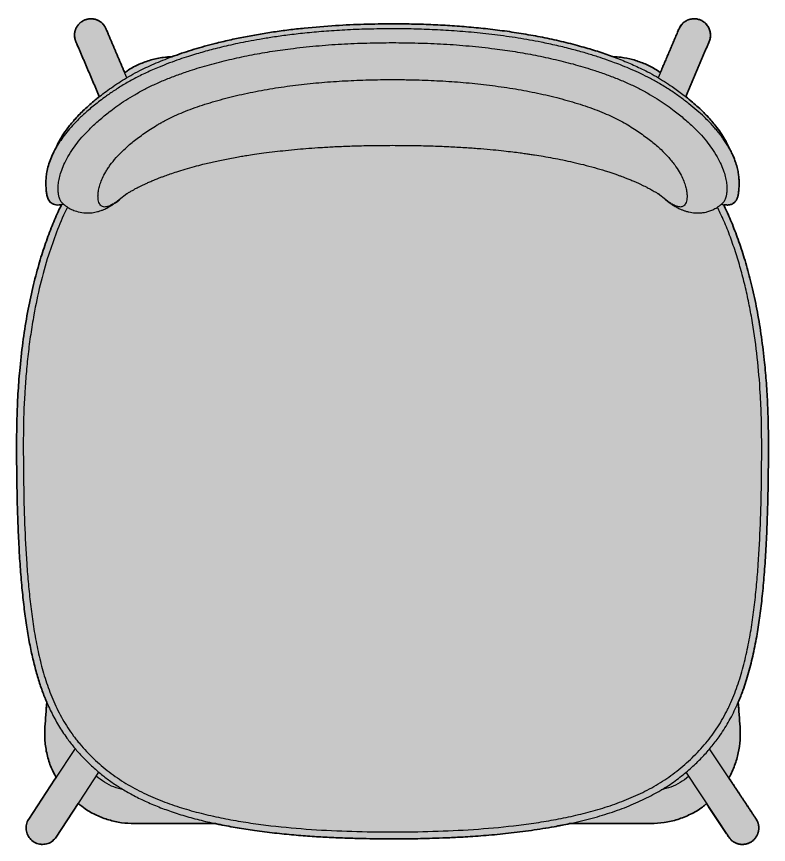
# Model space of a CAD drawing. Header units: millimetres. Extents: x 0 to 1859, y -924 to 979.
# Drawn here: x 178 to 636, y -924 to -419 of the extents above; entities that cross this region are included whole.
import ezdxf

# ---------------------------------------------------------------- set-up
doc = ezdxf.new("R2010")
doc.units = ezdxf.units.MM
doc.layers.add('Blocks', color=7, linetype='Continuous')
doc.layers.add('Blocks$Fill', color=7, linetype='Continuous', true_color=0xffffff)
doc.layers.add('Blocks$Inner', color=7, linetype='Continuous', lineweight=25, true_color=0x007f00)
doc.layers.add('Blocks$Outline', color=7, linetype='Continuous', lineweight=35, true_color=0xff3f3f)

# ---------------------------------------------------------------- blocks, each defined once
blk = doc.blocks.new('Ace Barstool Top')
at = {"layer": 'Blocks$Fill'}
blk.add_hatch(color=256, dxfattribs=at).paths.add_polyline_path([(577.72, 201.23), (592.06, 234.82), (592.14, 235.02), (592.22, 235.23), (592.3, 235.45), (592.37, 235.66), (592.43, 235.88), (592.5, 236.1), (592.55, 236.33), (592.61, 236.56), (592.65, 236.79), (592.7, 237.02), (592.73, 237.26), (592.76, 237.5), (592.79, 237.74), (592.81, 237.98), (592.82, 238.22), (592.83, 238.47), (592.83, 238.72), (592.83, 238.97), (592.82, 239.22), (592.8, 239.47), (592.78, 239.72), (592.75, 239.97), (592.71, 240.22), (592.67, 240.47), (592.62, 240.72), (592.57, 240.97), (592.5, 241.22), (592.44, 241.47), (592.36, 241.71), (592.28, 241.96), (592.19, 242.2), (592.1, 242.44), (592, 242.68), (591.89, 242.91), (591.78, 243.14), (591.66, 243.37), (591.54, 243.59), (591.41, 243.82), (591.28, 244.03), (591.14, 244.25), (590.99, 244.46), (590.84, 244.66), (590.69, 244.86), (590.53, 245.06), (590.37, 245.25), (590.2, 245.44), (590.03, 245.62), (589.86, 245.79), (589.68, 245.96), (589.5, 246.13), (589.32, 246.29), (589.13, 246.44), (588.94, 246.59), (588.75, 246.74), (588.56, 246.88), (588.36, 247.01), (588.17, 247.14), (587.97, 247.26), (587.77, 247.37), (587.57, 247.48), (587.37, 247.59), (587.16, 247.69), (586.96, 247.78), (586.76, 247.87), (586.56, 247.96), (586.35, 248.04), (586.14, 248.11), (585.92, 248.19), (585.7, 248.26), (585.48, 248.32), (585.26, 248.38), (585.03, 248.43), (584.8, 248.48), (584.56, 248.53), (584.33, 248.56), (584.09, 248.6), (583.85, 248.62), (583.61, 248.65), (583.36, 248.66), (583.12, 248.67), (582.87, 248.68), (582.62, 248.67), (582.37, 248.67), (582.12, 248.65), (581.87, 248.63), (581.62, 248.6), (581.37, 248.57), (581.11, 248.53), (580.86, 248.48), (580.61, 248.43), (580.36, 248.37), (580.12, 248.3), (579.87, 248.23), (579.63, 248.15), (579.38, 248.06), (579.14, 247.97), (578.9, 247.87), (578.67, 247.77), (578.44, 247.66), (578.21, 247.54), (577.98, 247.42), (577.76, 247.29), (577.54, 247.16), (577.33, 247.02), (577.11, 246.88), (576.91, 246.73), (576.71, 246.58), (576.51, 246.42), (576.32, 246.26), (576.13, 246.1), (575.95, 245.93), (575.77, 245.75), (575.6, 245.58), (575.43, 245.4), (575.27, 245.22), (575.11, 245.03), (574.96, 244.84), (574.82, 244.65), (574.68, 244.46), (574.54, 244.27), (574.41, 244.07), (574.29, 243.88), (574.17, 243.68), (574.06, 243.48), (573.95, 243.28), (573.85, 243.08), (573.76, 242.87), (573.67, 242.67), (562.21, 215.83), (560.42, 217.07), (559.52, 217.68), (558.61, 218.26), (557.83, 218.72), (557.05, 219.16), (556.25, 219.58), (555.44, 219.99), (554.63, 220.38), (553.81, 220.76), (552.15, 221.46), (550.47, 222.12), (548.77, 222.73), (547.06, 223.29), (545.33, 223.8), (543.58, 224.25), (542.7, 224.46), (541.82, 224.64), (540.93, 224.81), (540.04, 224.97), (539.15, 225.1), (538.26, 225.21), (537.07, 225.32), (535.88, 225.41), (533.49, 225.52), (528.42, 227.32), (523.84, 228.84), (519.16, 230.29), (514.41, 231.66), (508.86, 233.16), (503.24, 234.57), (491.86, 237.08), (480.3, 239.24), (468.75, 241.03), (457.11, 242.5), (445.53, 243.65), (433.91, 244.52), (422.27, 245.13), (410.6, 245.48), (398.93, 245.6), (381.54, 245.34), (372.88, 245.02), (364.24, 244.54), (354.66, 243.85), (345.13, 242.97), (335.69, 241.9), (326.32, 240.63), (317.21, 239.18), (308.2, 237.52), (299.39, 235.67), (290.72, 233.6), (284.28, 231.9), (277.96, 230.06), (271.83, 228.12), (264.34, 225.51), (261.75, 225.38), (260.46, 225.28), (259.17, 225.15), (258.22, 225.03), (257.28, 224.88), (256.34, 224.71), (255.4, 224.52), (254.47, 224.3), (253.54, 224.07), (251.7, 223.56), (249.88, 222.99), (248.07, 222.37), (246.29, 221.69), (244.52, 220.95), (242.78, 220.17), (241.92, 219.75), (241.06, 219.32), (240.22, 218.87), (239.39, 218.39), (238.58, 217.89), (237.78, 217.37), (237.24, 217), (235.65, 215.83), (224.19, 242.67), (224.05, 242.99), (223.97, 243.14), (223.9, 243.3), (223.81, 243.45), (223.73, 243.61), (223.64, 243.76), (223.55, 243.91), (223.46, 244.07), (223.36, 244.22), (223.26, 244.37), (223.16, 244.51), (223.05, 244.66), (222.94, 244.8), (222.83, 244.95), (222.71, 245.09), (222.59, 245.23), (222.47, 245.37), (222.35, 245.5), (222.22, 245.64), (222.09, 245.77), (221.96, 245.9), (221.82, 246.03), (221.69, 246.15), (221.55, 246.27), (221.4, 246.39), (221.26, 246.51), (221.11, 246.63), (220.96, 246.74), (220.81, 246.85), (220.66, 246.95), (220.5, 247.06), (220.34, 247.16), (220.18, 247.26), (220.02, 247.35), (219.86, 247.44), (219.69, 247.53), (219.53, 247.62), (219.36, 247.7), (219.19, 247.78), (219.02, 247.85), (218.85, 247.92), (218.68, 247.99), (218.5, 248.06), (218.33, 248.12), (218.16, 248.18), (217.98, 248.23), (217.8, 248.28), (217.63, 248.33), (217.45, 248.38), (217.27, 248.42), (217.1, 248.46), (216.92, 248.49), (216.74, 248.52), (216.57, 248.55), (216.39, 248.58), (216.21, 248.6), (216.04, 248.62), (215.86, 248.63), (215.69, 248.64), (215.51, 248.65), (215.34, 248.66), (215, 248.66), (214.7, 248.66), (214.4, 248.64), (214.1, 248.62), (213.8, 248.59), (213.5, 248.55), (213.2, 248.5), (212.9, 248.44), (212.6, 248.37), (212.3, 248.29), (212.01, 248.2), (211.71, 248.1), (211.42, 248), (211.13, 247.88), (210.84, 247.75), (210.56, 247.62), (210.28, 247.48), (210.01, 247.32), (209.74, 247.16), (209.48, 246.99), (209.22, 246.82), (208.97, 246.63), (208.72, 246.44), (208.49, 246.24), (208.26, 246.04), (208.03, 245.82), (207.82, 245.61), (207.61, 245.38), (207.41, 245.16), (207.22, 244.92), (207.03, 244.69), (206.86, 244.45), (206.69, 244.2), (206.53, 243.96), (206.38, 243.7), (206.23, 243.44), (206.09, 243.17), (205.96, 242.9), (205.83, 242.62), (205.72, 242.34), (205.61, 242.05), (205.51, 241.76), (205.42, 241.46), (205.33, 241.16), (205.26, 240.86), (205.2, 240.55), (205.14, 240.24), (205.1, 239.93), (205.07, 239.62), (205.04, 239.31), (205.03, 239), (205.02, 238.69), (205.03, 238.37), (205.04, 238.06), (205.06, 237.75), (205.1, 237.44), (205.14, 237.14), (205.19, 236.84), (205.25, 236.54), (205.32, 236.24), (205.4, 235.95), (205.49, 235.66), (205.59, 235.37), (205.69, 235.09), (205.8, 234.82), (220.14, 201.23), (217.69, 199.26), (214.27, 196.34), (212.66, 194.89), (211.12, 193.46), (209.62, 192), (208.18, 190.55), (206.82, 189.12), (205.52, 187.71), (204.3, 186.32), (203.15, 184.95), (202.06, 183.6), (201.04, 182.27), (200.09, 180.99), (199.2, 179.72), (198.36, 178.48), (197.57, 177.26), (196.84, 176.06), (196.15, 174.89), (195.52, 173.75), (194.94, 172.65), (194.29, 171.26), (193.68, 169.9), (193.02, 168.71), (192.45, 167.61), (191.91, 166.53), (191.41, 165.47), (190.93, 164.38), (190.49, 163.31), (190.08, 162.26), (189.72, 161.23), (189.37, 160.18), (189.07, 159.15), (188.8, 158.15), (188.56, 157.17), (188.36, 156.21), (188.18, 155.28), (188.03, 154.37), (187.9, 153.49), (187.8, 152.64), (187.73, 151.82), (187.67, 151.03), (187.62, 150.27), (187.58, 148.85), (187.59, 147.54), (187.65, 145.8), (187.75, 144.26), (187.82, 143.57), (187.89, 142.91), (187.97, 142.28), (188.07, 141.67), (188.13, 141.38), (188.19, 141.09), (188.25, 140.79), (188.33, 140.49), (188.4, 140.2), (188.49, 139.91), (188.59, 139.61), (188.65, 139.46), (188.7, 139.31), (188.76, 139.16), (188.83, 139.01), (188.9, 138.85), (188.97, 138.7), (189.05, 138.55), (189.12, 138.4), (189.21, 138.25), (189.29, 138.11), (189.39, 137.95), (189.49, 137.8), (189.59, 137.65), (189.7, 137.51), (189.81, 137.37), (189.93, 137.23), (190.05, 137.1), (190.18, 136.96), (190.31, 136.83), (190.46, 136.7), (190.6, 136.57), (190.76, 136.45), (190.91, 136.33), (191.08, 136.22), (191.25, 136.11), (191.42, 136), (191.59, 135.91), (191.77, 135.82), (191.95, 135.73), (192.13, 135.65), (192.32, 135.58), (192.52, 135.51), (192.72, 135.45), (192.93, 135.39), (193.12, 135.34), (193.33, 135.3), (193.54, 135.26), (193.75, 135.23), (193.96, 135.2), (194.18, 135.18), (194.41, 135.17), (194.63, 135.16), (194.87, 135.16), (195.11, 135.17), (195.36, 135.19), (195.6, 135.21), (195.85, 135.23), (196.1, 135.26), (196.61, 135.33), (196.87, 135.38), (197.13, 135.43), (195.03, 131.08), (193.92, 128.65), (192.86, 126.2), (190.86, 121.24), (188.83, 115.9), (186.91, 110.51), (185.02, 104.73), (183.27, 98.9), (181.34, 91.9), (179.59, 84.85), (177.91, 77.3), (176.42, 69.71), (175.01, 61.61), (173.79, 53.47), (172.69, 44.83), (171.78, 36.17), (170.66, 21.83), (169.96, 6.87), (169.7, -8.77), (170, -41.27), (171.08, -71.67), (171.92, -85.35), (172.97, -98.09), (174.24, -109.92), (175.73, -120.89), (176.54, -125.97), (177.45, -131.04), (178.38, -135.75), (179.4, -140.44), (180.45, -144.81), (181.6, -149.15), (182.77, -153.2), (184.05, -157.22), (185.35, -160.97), (186.76, -164.69), (188.07, -167.87), (186.97, -183.01), (186.87, -187.22), (186.88, -189.32), (186.92, -190.37), (186.98, -191.42), (187.06, -192.46), (187.17, -193.51), (187.3, -194.55), (187.46, -195.59), (187.63, -196.63), (187.83, -197.66), (188.27, -199.72), (188.79, -201.77), (189.07, -202.78), (189.38, -203.79), (189.7, -204.79), (190.05, -205.78), (190.43, -206.76), (190.83, -207.73), (191.16, -208.5), (191.51, -209.25), (192.25, -210.75), (193.8, -213.7), (177.12, -239.16), (177, -239.29), (176.94, -239.37), (176.87, -239.45), (176.81, -239.54), (176.75, -239.62), (176.69, -239.71), (176.63, -239.79), (176.58, -239.88), (176.53, -239.97), (176.48, -240.06), (176.43, -240.15), (176.38, -240.25), (176.34, -240.34), (176.29, -240.44), (176.25, -240.53), (176.17, -240.73), (176.1, -240.93), (176.03, -241.13), (175.97, -241.34), (175.92, -241.54), (175.86, -241.75), (175.82, -241.96), (175.73, -242.38), (175.66, -242.8), (175.6, -243.22), (175.55, -243.64), (175.53, -243.85), (175.52, -244.06), (175.51, -244.26), (175.5, -244.47), (175.5, -244.68), (175.5, -244.89), (175.51, -245.1), (175.52, -245.3), (175.53, -245.51), (175.55, -245.72), (175.58, -245.93), (175.61, -246.13), (175.64, -246.34), (175.68, -246.55), (175.73, -246.75), (175.77, -246.96), (175.83, -247.16), (175.88, -247.36), (175.95, -247.56), (176.01, -247.76), (176.08, -247.96), (176.16, -248.16), (176.24, -248.36), (176.32, -248.55), (176.41, -248.74), (176.5, -248.93), (176.59, -249.12), (176.69, -249.31), (176.79, -249.49), (176.9, -249.68), (177.01, -249.86), (177.12, -250.03), (177.24, -250.21), (177.36, -250.38), (177.48, -250.55), (177.61, -250.72), (177.74, -250.88), (177.88, -251.05), (178.02, -251.2), (178.16, -251.36), (178.3, -251.51), (178.45, -251.66), (178.6, -251.81), (178.75, -251.95), (178.91, -252.09), (179.07, -252.23), (179.23, -252.36), (179.4, -252.49), (179.57, -252.62), (179.74, -252.74), (179.91, -252.86), (180.09, -252.98), (180.27, -253.09), (180.45, -253.2), (180.63, -253.3), (180.82, -253.41), (181.01, -253.5), (181.19, -253.6), (181.39, -253.69), (181.58, -253.77), (181.77, -253.85), (181.97, -253.93), (182.17, -254), (182.37, -254.07), (182.57, -254.14), (182.77, -254.2), (182.97, -254.26), (183.18, -254.31), (183.38, -254.35), (183.59, -254.4), (183.8, -254.43), (184.01, -254.47), (184.21, -254.49), (184.42, -254.52), (184.68, -254.54), (185.47, -254.58), (186.31, -254.49), (186.73, -254.44), (187.14, -254.39), (187.56, -254.32), (187.76, -254.28), (187.97, -254.24), (188.17, -254.2), (188.37, -254.15), (188.57, -254.09), (188.78, -254.03), (188.97, -253.97), (189.17, -253.9), (189.37, -253.82), (189.56, -253.74), (189.76, -253.66), (189.95, -253.57), (190.14, -253.47), (190.32, -253.38), (190.51, -253.27), (190.69, -253.16), (190.87, -253.05), (191.04, -252.93), (191.21, -252.81), (191.38, -252.69), (191.55, -252.56), (191.71, -252.42), (191.86, -252.29), (192, -252.16), (192.15, -252.02), (192.29, -251.89), (192.56, -251.6), (192.82, -251.3), (193.08, -251), (193.82, -250.07), (207.25, -229.66), (209.39, -231.36), (210.47, -232.18), (211.58, -232.97), (212.41, -233.52), (213.25, -234.04), (214.1, -234.55), (214.96, -235.04), (215.84, -235.51), (216.72, -235.96), (218.51, -236.82), (220.33, -237.61), (222.17, -238.35), (224.04, -239.02), (225.93, -239.63), (226.88, -239.91), (227.83, -240.17), (228.8, -240.41), (229.76, -240.64), (230.73, -240.84), (231.71, -241.03), (232.69, -241.19), (233.67, -241.34), (234.65, -241.46), (235.63, -241.56), (237.61, -241.71), (241.57, -241.91), (290.91, -241.91), (293.85, -242.53), (304.32, -244.48), (314.8, -246.11), (326.98, -247.65), (338.77, -248.83), (349.97, -249.7), (371.13, -250.76), (397.12, -251.22), (425.28, -250.81), (443.16, -250), (456.01, -249.09), (469.62, -247.8), (483.6, -246.04), (490.53, -244.98), (497.44, -243.8), (506.95, -241.91), (556.29, -241.91), (560.49, -241.69), (562.58, -241.51), (563.63, -241.4), (564.67, -241.26), (565.71, -241.1), (566.74, -240.92), (567.77, -240.71), (568.8, -240.48), (569.82, -240.23), (570.84, -239.95), (571.85, -239.66), (572.85, -239.34), (573.85, -239.01), (574.84, -238.66), (575.82, -238.29), (576.8, -237.9), (578.74, -237.08), (580.65, -236.19), (581.59, -235.73), (582.53, -235.24), (583.46, -234.74), (584.37, -234.22), (585.27, -233.67), (586.16, -233.1), (587.02, -232.51), (587.87, -231.89), (588.53, -231.37), (590.47, -229.73), (603.98, -250.14), (604.15, -250.38), (604.33, -250.62), (604.51, -250.86), (604.7, -251.09), (604.9, -251.32), (605.11, -251.54), (605.33, -251.76), (605.55, -251.97), (605.79, -252.18), (606.03, -252.38), (606.27, -252.57), (606.52, -252.75), (606.78, -252.93), (607.05, -253.1), (607.32, -253.26), (607.59, -253.41), (607.87, -253.56), (608.15, -253.69), (608.44, -253.81), (608.73, -253.93), (609.03, -254.04), (609.32, -254.13), (609.62, -254.22), (609.92, -254.3), (610.22, -254.37), (610.52, -254.42), (610.82, -254.47), (611.13, -254.51), (611.43, -254.54), (611.73, -254.56), (612.02, -254.58), (612.32, -254.58), (612.64, -254.57), (612.96, -254.56), (613.29, -254.53), (613.62, -254.49), (613.94, -254.44), (614.27, -254.38), (614.6, -254.31), (614.93, -254.23), (615.25, -254.13), (615.57, -254.03), (615.89, -253.91), (616.21, -253.78), (616.52, -253.64), (616.83, -253.49), (617.14, -253.33), (617.43, -253.16), (617.73, -252.97), (618.01, -252.78), (618.29, -252.58), (618.56, -252.37), (618.82, -252.15), (619.08, -251.93), (619.32, -251.69), (619.56, -251.45), (619.79, -251.2), (620.01, -250.95), (620.21, -250.69), (620.41, -250.42), (620.6, -250.15), (620.78, -249.88), (620.94, -249.6), (621.1, -249.32), (621.25, -249.03), (621.39, -248.74), (621.52, -248.44), (621.64, -248.14), (621.75, -247.82), (621.86, -247.51), (621.95, -247.19), (622.03, -246.86), (622.1, -246.53), (622.16, -246.19), (622.21, -245.86), (622.25, -245.52), (622.28, -245.17), (622.29, -244.83), (622.3, -244.49), (622.29, -244.14), (622.27, -243.8), (622.23, -243.46), (622.19, -243.12), (622.13, -242.78), (622.07, -242.44), (621.99, -242.11), (621.9, -241.78), (621.8, -241.46), (621.69, -241.14), (621.57, -240.83), (621.44, -240.52), (621.3, -240.22), (621.15, -239.93), (620.99, -239.64), (620.83, -239.36), (620.66, -239.09), (604, -213.96), (604.5, -213.17), (604.76, -212.75), (605, -212.31), (605.24, -211.88), (605.46, -211.44), (605.68, -210.99), (606.1, -210.09), (606.49, -209.18), (606.86, -208.26), (607.56, -206.39), (608.2, -204.51), (608.79, -202.62), (609.33, -200.71), (609.57, -199.75), (609.8, -198.79), (610.01, -197.82), (610.2, -196.84), (610.37, -195.87), (610.52, -194.89), (610.65, -193.9), (610.76, -192.92), (610.85, -191.93), (610.92, -190.94), (610.96, -189.95), (610.99, -188.96), (611, -186.98), (610.89, -183.01), (609.79, -167.85), (611.25, -164.29), (612.6, -160.7), (613.54, -158.02), (614.42, -155.33), (616.05, -149.89), (617.57, -144.17), (618.92, -138.41), (620.16, -132.37), (621.26, -126.3), (622.94, -115.21), (624.37, -103.21), (625.57, -90.26), (626.52, -76.3), (627.77, -45.2), (628.16, -13.66), (628.05, 1), (627.58, 14.93), (626.76, 28.14), (625.61, 40.84), (624.69, 48.78), (623.6, 56.7), (622.42, 64.2), (621.07, 71.68), (619.64, 78.73), (618.05, 85.74), (616.48, 92.04), (614.76, 98.31), (613, 104.18), (611.11, 110.01), (609.19, 115.46), (607.15, 120.86), (605.12, 125.88), (602.94, 130.84), (600.76, 135.42), (600.9, 135.39), (601.04, 135.36), (601.32, 135.32), (601.58, 135.28), (601.84, 135.25), (602.18, 135.21), (602.5, 135.19), (602.82, 135.17), (602.98, 135.17), (603.14, 135.16), (603.3, 135.17), (603.47, 135.17), (603.63, 135.18), (603.79, 135.19), (603.95, 135.21), (604.11, 135.23), (604.27, 135.25), (604.43, 135.28), (604.56, 135.31), (604.7, 135.33), (604.83, 135.37), (604.97, 135.4), (605.1, 135.44), (605.23, 135.48), (605.36, 135.52), (605.49, 135.56), (605.61, 135.61), (605.74, 135.66), (605.86, 135.71), (605.97, 135.76), (606.09, 135.82), (606.2, 135.88), (606.32, 135.94), (606.43, 136), (606.52, 136.05), (606.62, 136.11), (606.71, 136.17), (606.8, 136.23), (606.89, 136.29), (606.98, 136.35), (607.06, 136.42), (607.14, 136.48), (607.29, 136.6), (607.43, 136.72), (607.56, 136.84), (607.69, 136.96), (607.79, 137.07), (607.9, 137.19), (608, 137.3), (608.09, 137.42), (608.18, 137.54), (608.27, 137.66), (608.36, 137.78), (608.44, 137.9), (608.53, 138.03), (608.61, 138.16), (608.68, 138.3), (608.75, 138.43), (608.83, 138.58), (608.91, 138.74), (608.98, 138.89), (609.05, 139.05), (609.12, 139.22), (609.19, 139.4), (609.26, 139.58), (609.32, 139.77), (609.38, 139.97), (609.45, 140.18), (609.56, 140.59), (609.66, 141.04), (609.75, 141.48), (609.83, 141.94), (609.9, 142.41), (609.99, 143.1), (610.07, 143.81), (610.14, 144.58), (610.19, 145.41), (610.26, 147.21), (610.28, 148.16), (610.27, 149.18), (610.23, 150.49), (610.19, 151.19), (610.13, 151.9), (610.06, 152.59), (609.98, 153.31), (609.88, 154.04), (609.77, 154.79), (609.63, 155.58), (609.47, 156.38), (609.29, 157.21), (609.09, 158.06), (608.85, 158.95), (608.59, 159.86), (608.29, 160.8), (607.97, 161.75), (607.5, 163.01), (606.97, 164.3), (606.37, 165.64), (605.72, 167.02), (605, 168.41), (604.22, 169.84), (603.22, 171.99), (602.67, 173.08), (602.08, 174.21), (601.54, 175.18), (600.96, 176.17), (600.33, 177.19), (599.67, 178.22), (598.24, 180.33), (597.47, 181.4), (596.66, 182.49), (595.52, 183.96), (594.3, 185.44), (593.01, 186.95), (591.63, 188.48), (590.2, 190.01), (588.68, 191.56), (587.08, 193.13), (585.4, 194.7), (583.65, 196.29), (581.81, 197.88), (579.81, 199.55)], flags=0)
at = {"layer": 'Blocks$Inner'}
for p, q in [((236.97, 212.76), (224.19, 242.67)), ((573.67, 242.67), (560.9, 212.77)), ((205.8, 234.82), (220.17, 201.16)), ((577.7, 201.19), (592.06, 234.82)), ((236.99, 141.97), (232.34, 138.24)), ((565.52, 138.24), (560.87, 141.97)), ((230.33, 136.69), (232.35, 138.29)), ((565.5, 138.29), (567.53, 136.69)), ((188.09, -167.68), (186.97, -183.01)), ((610.89, -183.01), (609.78, -167.64)), ((620.66, -239.09), (592.31, -196.3)), ((577.81, -210.63), (603.98, -250.14)), ((506.62, -241.91), (556.29, -241.91))]:
    blk.add_line(p, q, dxfattribs=at)
for points in [[(232.36, 138.28), (232.34, 138.24), (230.2, 136.65)], [(567.55, 136.72), (565.52, 138.24), (565.5, 138.28)], [(205.36, -196.09), (193.08, -214.8), (177.12, -239.16)], [(193.82, -250.07), (207.96, -228.58), (219.82, -210.5)]]:
    blk.add_lwpolyline(points, dxfattribs=at)
for centre, radius, start, end in [((215, 238.68), 9.98, 90.0467, 202.7545), ((215.1, 238.76), 9.9, 23.2727, 90.5819), ((582.83, 238.68), 10, 337.3179, 156.44), ((612.3, -244.58), 10, 270.133, 33.2765), ((612.26, -244.65), 9.93, 213.568, 270.3549)]:
    blk.add_arc(centre, radius, start, end, dxfattribs=at)
for points, knots in [([(398.93, 242.57), (393.87, 242.53), (384.14, 242.44), (370.15, 241.87), (357.35, 241.03), (345.75, 239.98), (335.35, 238.77), (326.17, 237.5), (318.17, 236.21), (311.12, 234.93), (304.77, 233.66), (298.9, 232.38), (293.48, 231.09), (288.49, 229.81), (283.85, 228.55), (279.21, 227.2), (274.25, 225.67), (268.75, 223.84), (262.76, 221.68), (255.94, 218.99), (248.66, 215.79), (241.32, 212.14), (234.63, 208.35), (228.61, 204.51), (222.45, 200.17), (216.32, 195.44), (210.55, 190.44), (205.82, 185.83), (201.91, 181.54), (198.64, 177.48), (195.87, 173.56), (193.39, 169.51), (191.28, 165.35), (189.59, 161.11), (188.48, 157.1), (187.84, 153.42), (187.58, 150.18), (187.57, 147.71), (187.64, 145.77), (187.74, 144.25), (187.88, 142.9), (188.06, 141.69), (188.3, 140.52), (188.66, 139.32), (189.27, 138.05), (190.14, 136.91), (191.34, 135.96), (192.85, 135.34), (194.62, 135.09), (196.4, 135.28), (197.62, 135.51), (198.28, 135.74), (198.34, 135.76)], [0, 0, 0, 0, 0.030041, 0.057747, 0.083174, 0.106364, 0.127297, 0.145889, 0.162143, 0.176285, 0.189427, 0.201747, 0.213254, 0.223956, 0.233854, 0.243502, 0.254562, 0.267105, 0.281096, 0.296551, 0.316485, 0.336453, 0.356471, 0.376279, 0.395777, 0.422773, 0.448224, 0.472064, 0.49429, 0.516317, 0.538457, 0.560885, 0.588207, 0.616914, 0.646794, 0.676828, 0.706785, 0.736669, 0.758786, 0.78055, 0.801943, 0.822895, 0.843023, 0.862282, 0.881425, 0.902061, 0.923763, 0.944406, 0.963963, 0.984322, 0.998648, 1, 1, 1, 1]), ([(193.67, 169.88), (194.07, 170.79), (195.08, 173.07), (197.45, 177.21), (200.89, 182.24), (205.35, 187.67), (210.89, 193.38), (217.53, 199.26), (223.96, 204.21), (229.63, 208.18), (234.25, 211.19), (239.28, 214.18), (244.43, 216.95), (249.64, 219.48), (254.79, 221.77), (260.2, 223.97), (267.81, 226.83), (277.9, 230.16), (289.21, 233.29), (299.36, 235.71), (308.21, 237.56), (317.2, 239.21), (326.37, 240.67), (335.68, 241.93), (348.3, 243.36), (363.58, 244.6), (381.55, 245.45), (393.13, 245.55), (398.93, 245.6)], [0, 0, 0, 0, 0.033742, 0.085028, 0.136501, 0.188684, 0.241178, 0.292485, 0.344121, 0.370544, 0.396963, 0.423719, 0.45047, 0.472727, 0.494986, 0.517523, 0.540062, 0.586532, 0.633355, 0.664287, 0.69522, 0.726391, 0.757562, 0.789329, 0.821097, 0.884925, 0.94239, 1, 1, 1, 1]), ([(398.93, 245.6), (402.82, 245.58), (410.61, 245.53), (422.27, 245.17), (433.92, 244.57), (445.55, 243.7), (457.17, 242.54), (468.78, 241.08), (480.38, 239.28), (491.91, 237.14), (503.31, 234.62), (513.99, 231.85), (523.89, 228.88), (533.05, 225.76), (541.84, 222.33), (548.97, 219.15), (554.96, 216.15), (559.93, 213.41), (564.89, 210.38), (570.3, 206.78), (576.06, 202.6), (581.3, 198.37), (585.46, 194.69), (588.74, 191.55), (591.7, 188.46), (594.35, 185.43), (597.11, 181.97), (599.77, 178.18), (602.36, 173.88), (603.56, 171.26), (604.22, 169.84)], [1, 1, 1, 1, 1.038646, 1.077331, 1.115979, 1.154734, 1.193548, 1.232887, 1.272309, 1.312351, 1.352517, 1.392955, 1.428151, 1.463341, 1.49932, 1.535287, 1.556145, 1.582981, 1.609855, 1.636712, 1.678022, 1.719331, 1.747393, 1.775565, 1.803791, 1.832372, 1.861003, 1.904466, 1.948059, 2, 2, 2, 2]), ([(599.55, 135.78), (599.77, 135.7), (600.65, 135.41), (601.81, 135.23), (603.16, 135.13), (604.36, 135.23), (605.5, 135.53), (606.42, 135.97), (607.14, 136.45), (607.68, 136.94), (608.11, 137.42), (608.46, 137.91), (608.78, 138.45), (609.07, 139.07), (609.34, 139.79), (609.57, 140.62), (609.76, 141.5), (609.93, 142.55), (610.08, 143.81), (610.2, 145.35), (610.27, 147.14), (610.29, 149.28), (610.17, 151.8), (609.81, 154.75), (609.15, 158.04), (608.18, 161.26), (607, 164.29), (605.76, 166.99), (604.31, 169.72), (602.73, 172.37), (601.13, 174.78), (599.59, 176.93), (598.05, 178.93), (596.36, 180.99), (594.34, 183.31), (591.86, 185.96), (588.64, 189.17), (584.59, 192.85), (579.7, 196.88), (574.35, 200.94), (568.56, 204.98), (562.51, 208.78), (556.37, 212.21), (550.48, 215.16), (544.79, 217.74), (539.48, 219.96), (534.59, 221.86), (529.49, 223.7), (523.65, 225.67), (516.51, 227.86), (508.25, 230.14), (499.14, 232.37), (488.14, 234.72), (475.49, 236.97), (461.28, 238.97), (447.13, 240.49), (433.31, 241.55), (420.04, 242.21), (408.65, 242.53), (401.68, 242.54), (398.93, 242.54)], [0, 0, 0, 0, 0.005612, 0.021427, 0.035668, 0.050212, 0.062449, 0.074398, 0.085202, 0.094868, 0.103399, 0.11231, 0.121781, 0.132721, 0.14513, 0.159, 0.173888, 0.189547, 0.212347, 0.236206, 0.259325, 0.281496, 0.308356, 0.333835, 0.359716, 0.386494, 0.403776, 0.421407, 0.438845, 0.454663, 0.468802, 0.480649, 0.491052, 0.50196, 0.514376, 0.528332, 0.543888, 0.564278, 0.584838, 0.605399, 0.62603, 0.64683, 0.664152, 0.680392, 0.695063, 0.708219, 0.719887, 0.73027, 0.744026, 0.759987, 0.778011, 0.797954, 0.818252, 0.847132, 0.875969, 0.904694, 0.932329, 0.9586, 0.983692, 1, 1, 1, 1]), ([(197.7, 136.36), (197.59, 136.44), (196.96, 136.9), (196.26, 138.26), (195.55, 140.18), (195.15, 142.34), (194.98, 144.66), (195.08, 147.44), (195.55, 150.69), (196.48, 154.4), (197.98, 158.57), (200.17, 163.24), (203.03, 168.04), (206.49, 172.88), (210.44, 177.6), (215.19, 182.49), (220.71, 187.51), (226.18, 191.98), (231.38, 195.78), (236.22, 199.04), (241.65, 202.39), (247.68, 205.73), (254.19, 208.9), (261.03, 211.85), (268.12, 214.58), (276.8, 217.6), (287.19, 220.75), (299.34, 223.86), (311.67, 226.49), (324.11, 228.69), (337.6, 230.61), (352.14, 232.18), (367.74, 233.37), (383.34, 233.96), (393.74, 234.08), (398.93, 234.14)], [0, 0, 0, 0, 0.0100909, 0.0571673, 0.1040752, 0.1394157, 0.175001, 0.2109149, 0.2470459, 0.2833072, 0.319819, 0.3567498, 0.3941448, 0.4243222, 0.4547506, 0.4852326, 0.5155163, 0.5456587, 0.5646867, 0.5844715, 0.6049901, 0.6257516, 0.6461936, 0.6663085, 0.6861769, 0.7058031, 0.7365792, 0.7668777, 0.7969251, 0.8266906, 0.8560318, 0.8923135, 0.9283319, 0.9642524, 1, 1, 1, 1]), ([(398.93, 234.14), (404.12, 234.08), (414.53, 233.96), (430.13, 233.37), (445.73, 232.18), (460.26, 230.61), (473.74, 228.69), (486.17, 226.5), (498.5, 223.86), (510.65, 220.76), (521.03, 217.61), (529.71, 214.6), (536.8, 211.86), (543.65, 208.91), (550.16, 205.74), (556.17, 202.41), (561.61, 199.06), (566.45, 195.81), (571.66, 192), (577.13, 187.53), (582.64, 182.52), (587.39, 177.63), (591.34, 172.91), (594.81, 168.07), (597.67, 163.26), (599.87, 158.59), (601.37, 154.41), (602.3, 150.7), (602.78, 147.45), (602.88, 144.67), (602.71, 142.35), (602.31, 140.18), (601.6, 138.27), (600.9, 136.91), (600.27, 136.44), (600.16, 136.36)], [1, 1, 1, 1, 1.035776, 1.07171, 1.107724, 1.143982, 1.173289, 1.203003, 1.233079, 1.263384, 1.294133, 1.313723, 1.333629, 1.353764, 1.374194, 1.39491, 1.415365, 1.435194, 1.454245, 1.484386, 1.514631, 1.545035, 1.575464, 1.605668, 1.643069, 1.680023, 1.716548, 1.752813, 1.788944, 1.824875, 1.860473, 1.895824, 1.942742, 1.989824, 2, 2, 2, 2]), ([(264.39, 225.52), (262.64, 225.44), (258.35, 225.24), (251.65, 223.72), (244.48, 221.09), (239.09, 218.41), (236.36, 216.35), (235.65, 215.83)], [0, 0, 0, 0, 0.1700202, 0.4182158, 0.6664179, 0.9146125, 1, 1, 1, 1]), ([(562.21, 215.83), (561.02, 216.67), (557.87, 218.89), (552.19, 221.6), (545.37, 223.93), (539.07, 225.28), (535.06, 225.46), (533.45, 225.53)], [0, 0, 0, 0, 0.1410072, 0.375262, 0.6094492, 0.8435412, 1, 1, 1, 1]), ([(232.34, 138.24), (231.99, 137.98), (231.66, 137.75), (231.04, 137.32), (230.74, 137.12), (229.91, 136.56), (229.4, 136.25), (228.47, 135.7), (228.04, 135.46), (227.24, 135.05), (226.87, 134.87), (226.18, 134.57), (225.86, 134.45), (225.25, 134.24), (224.97, 134.16), (224.17, 133.97), (223.69, 133.93), (222.85, 133.96), (222.47, 134.04), (221.79, 134.31), (221.49, 134.5), (220.95, 134.97), (220.71, 135.26), (220.28, 135.93), (220.1, 136.31), (219.77, 137.18), (219.64, 137.67), (219.44, 138.78), (219.37, 139.39), (219.32, 140.75), (219.34, 141.51), (219.5, 143.16), (219.64, 144.05), (220.05, 145.96), (220.33, 146.99), (221.06, 149.16), (221.51, 150.31), (222.62, 152.73), (223.28, 154.01), (224.46, 156.02), (224.89, 156.71), (225.81, 158.11), (226.3, 158.82), (227.9, 161), (229.11, 162.51), (231.19, 164.85), (231.93, 165.64), (233.49, 167.25), (234.31, 168.06), (236.9, 170.5), (238.81, 172.16), (242.95, 175.5), (245.2, 177.19), (250.01, 180.56), (252.58, 182.26), (256.14, 184.37), (256.88, 184.79), (258.37, 185.63), (259.13, 186.05), (261.46, 187.28), (263.07, 188.09), (268.13, 190.47), (271.75, 191.99), (277.51, 194.16), (279.49, 194.86), (283.53, 196.23), (285.58, 196.89), (291.82, 198.8), (296.09, 199.97), (304.81, 202.14), (309.27, 203.13), (316.08, 204.49), (318.37, 204.92), (322.99, 205.74), (325.3, 206.12), (332.27, 207.22), (336.93, 207.86), (346.32, 208.97), (351.04, 209.45), (360.51, 210.26), (365.27, 210.59), (374.83, 211.11), (379.62, 211.3), (389.25, 211.55), (394.08, 211.61), (398.93, 211.61)], [5.961149, 5.961149, 5.961149, 5.961149, 5.968962, 5.968962, 5.976774, 5.976774, 5.992399, 5.992399, 6.008024, 6.008024, 6.023649, 6.023649, 6.039274, 6.039274, 6.054899, 6.054899, 6.086149, 6.086149, 6.117399, 6.117399, 6.148649, 6.148649, 6.179899, 6.179899, 6.211149, 6.211149, 6.242399, 6.242399, 6.273649, 6.273649, 6.304899, 6.304899, 6.336149, 6.336149, 6.367399, 6.367399, 6.398649, 6.398649, 6.429899, 6.429899, 6.445524, 6.445524, 6.461149, 6.461149, 6.492399, 6.492399, 6.508024, 6.508024, 6.523649, 6.523649, 6.554899, 6.554899, 6.586149, 6.586149, 6.617399, 6.617399, 6.625212, 6.625212, 6.633024, 6.633024, 6.648649, 6.648649, 6.679899, 6.679899, 6.695524, 6.695524, 6.711149, 6.711149, 6.742399, 6.742399, 6.773649, 6.773649, 6.789274, 6.789274, 6.804899, 6.804899, 6.836149, 6.836149, 6.867399, 6.867399, 6.898649, 6.898649, 6.929899, 6.929899, 6.961149, 6.961149, 6.961149, 6.961149]), ([(398.93, 211.61), (400.17, 211.61), (402.63, 211.6), (406.29, 211.57), (409.88, 211.51), (414.68, 211.4), (420.66, 211.2), (427.85, 210.87), (434.99, 210.42), (444.48, 209.69), (456.37, 208.48), (470.39, 206.56), (484.17, 204.11), (497.48, 201.15), (510.34, 197.61), (520.45, 194.2), (527.94, 191.22), (533.2, 188.89), (538.03, 186.47), (542.47, 183.97), (546.53, 181.43), (551.52, 178.04), (557.15, 173.82), (562.59, 169.08), (567.32, 164.27), (571.03, 159.7), (573.91, 155.3), (575.89, 151.47), (577.24, 148.02), (578.08, 144.95), (578.5, 142.27), (578.56, 140.01), (578.36, 138.17), (577.95, 136.7), (577.39, 135.55), (576.67, 134.69), (575.91, 134.2), (575.19, 134), (574.53, 133.92), (573.87, 133.96), (573.19, 134.08), (572.71, 134.21), (572.26, 134.35), (571.83, 134.51), (571.13, 134.8), (570.21, 135.24), (569.12, 135.85), (568.2, 136.41), (567.52, 136.85), (566.97, 137.22), (566.6, 137.47), (566.32, 137.67), (566.12, 137.81), (565.92, 137.95), (565.72, 138.09), (565.58, 138.19), (565.52, 138.24)], [6.961149, 6.961149, 6.961149, 6.961149, 6.968992, 6.976704, 6.984286, 6.991737, 7.00709, 7.022158, 7.037375, 7.052468, 7.082738, 7.11369, 7.143607, 7.174047, 7.204432, 7.235026, 7.250568, 7.265491, 7.280779, 7.296237, 7.311801, 7.327298, 7.358228, 7.389262, 7.416125, 7.452165, 7.483819, 7.515544, 7.547277, 7.579094, 7.611053, 7.643109, 7.6751, 7.707001, 7.738811, 7.770563, 7.802336, 7.819463, 7.834129, 7.854439, 7.8659, 7.875792, 7.881783, 7.89014, 7.897656, 7.915213, 7.929392, 7.937748, 7.945259, 7.949419, 7.953205, 7.954878, 7.956508, 7.958096, 7.959643, 7.961149, 7.961149, 7.961149, 7.961149]), ([(236.43, 141.71), (236.43, 141.71), (236.41, 141.69), (236.51, 141.77), (236.83, 141.98), (237.19, 142.21), (237.58, 142.46), (238.03, 142.73), (238.58, 143.07), (239.34, 143.51), (240.22, 144.02), (241.06, 144.48), (241.85, 144.91), (242.79, 145.41), (243.91, 145.99), (245.28, 146.67), (246.92, 147.47), (248.81, 148.34), (250.94, 149.29), (253.43, 150.35), (255.91, 151.34), (258.14, 152.2), (260.57, 153.11), (263.5, 154.15), (267.6, 155.52), (272.59, 157.07), (277.93, 158.58), (282.82, 159.85), (287.04, 160.87), (290.82, 161.73), (294.67, 162.55), (298.75, 163.37), (302.85, 164.14), (306.66, 164.81), (310.55, 165.45), (315.07, 166.15), (320.75, 166.95), (327.05, 167.74), (333.93, 168.5), (340.83, 169.17), (348.06, 169.76), (355.66, 170.29), (364.43, 170.78), (374.65, 171.19), (386.34, 171.49), (394.58, 171.52), (398.93, 171.54)], [0, 0, 0, 0, 0.003053, 0.026214, 0.044654, 0.061707, 0.071574, 0.083397, 0.09724, 0.112422, 0.128284, 0.14152, 0.15282, 0.163395, 0.177062, 0.192658, 0.210266, 0.227091, 0.244839, 0.26537, 0.285684, 0.300618, 0.312946, 0.333364, 0.358169, 0.388089, 0.419477, 0.447562, 0.467559, 0.486131, 0.505591, 0.526106, 0.547503, 0.566657, 0.582437, 0.604284, 0.631832, 0.663783, 0.694192, 0.729613, 0.76148, 0.796018, 0.836232, 0.884506, 0.939091, 1, 1, 1, 1]), ([(398.93, 171.54), (403.25, 171.52), (411.53, 171.48), (423.4, 171.18), (434.17, 170.75), (443.85, 170.19), (452.45, 169.56), (459.99, 168.9), (466.47, 168.23), (471.92, 167.6), (476.34, 167.04), (479.83, 166.56), (482.77, 166.14), (486.37, 165.6), (491.07, 164.84), (496.86, 163.81), (502.91, 162.62), (509.15, 161.27), (515.58, 159.73), (522.14, 157.98), (527.51, 156.39), (531.44, 155.13), (533.91, 154.3), (536.01, 153.56), (537.86, 152.9), (539.65, 152.23), (541.55, 151.5), (543.7, 150.64), (545.95, 149.71), (547.97, 148.82), (549.69, 148.05), (551.3, 147.29), (552.84, 146.55), (554.21, 145.85), (555.41, 145.23), (556.45, 144.68), (557.45, 144.12), (558.59, 143.47), (559.5, 142.93), (560.16, 142.53), (560.61, 142.24), (560.93, 142.04), (561.19, 141.87), (561.37, 141.75), (561.45, 141.7), (561.43, 141.71), (561.42, 141.71)], [0, 0, 0, 0, 0.060649, 0.116144, 0.166535, 0.211865, 0.252191, 0.287573, 0.318063, 0.343712, 0.364578, 0.38071, 0.39329, 0.406702, 0.432619, 0.461693, 0.491995, 0.523324, 0.556803, 0.593133, 0.630863, 0.647659, 0.66278, 0.67632, 0.688377, 0.699024, 0.711646, 0.728405, 0.747091, 0.763558, 0.778505, 0.793032, 0.80873, 0.826271, 0.840684, 0.852056, 0.867775, 0.888521, 0.908409, 0.925376, 0.938825, 0.951481, 0.964445, 0.978888, 0.996269, 1, 1, 1, 1]), ([(197.66, 136.31), (198.51, 135.57), (200.15, 134.15), (203.04, 132.48), (206.54, 131.08), (210.75, 130.24), (214.28, 130.28), (216.71, 130.59), (218.3, 130.91), (219.8, 131.31), (221.3, 131.8), (222.7, 132.35), (224.06, 132.96), (225.35, 133.61), (226.79, 134.41), (228.38, 135.36), (229.6, 136.19), (230.22, 136.62)], [0, 0, 0, 0, 0.08383, 0.16133, 0.232297, 0.333741, 0.43991, 0.488001, 0.536467, 0.585457, 0.640828, 0.707009, 0.756225, 0.810192, 0.868938, 0.932595, 1, 1, 1, 1]), ([(567.53, 136.69), (567.98, 136.38), (568.91, 135.74), (570.13, 134.97), (571.26, 134.3), (572.34, 133.7), (573.38, 133.17), (574.34, 132.72), (575.33, 132.29), (576.19, 131.96), (577, 131.67), (578.22, 131.28), (579.79, 130.87), (581.46, 130.55), (583.34, 130.33), (585.58, 130.26), (587.98, 130.45), (590.29, 130.89), (592.51, 131.54), (595.03, 132.61), (597.73, 134.17), (599.34, 135.57), (600.2, 136.31)], [0, 0, 0, 0, 0.049156, 0.101617, 0.14783, 0.188103, 0.234551, 0.269493, 0.293807, 0.316378, 0.340001, 0.364682, 0.427045, 0.495204, 0.563271, 0.627094, 0.687435, 0.729722, 0.782337, 0.845106, 0.917773, 1, 1, 1, 1]), ([(197.15, 135.46), (196.43, 134.01), (194.14, 129.35), (190.7, 121.03), (186.74, 110.31), (182.95, 98.18), (179.4, 84.57), (176.23, 69.41), (173.62, 53.17), (171.78, 37.19), (170.57, 21.64), (169.87, 6.65), (169.64, -8.79), (169.74, -24.84), (169.95, -40.92), (170.39, -56.65), (171.02, -71.35), (171.85, -85.05), (172.9, -97.8), (174.15, -109.65), (175.63, -120.64), (177.34, -130.82), (179.29, -140.25), (181.48, -148.99), (183.93, -157.09), (186.92, -165.35), (190.6, -173.71), (195.15, -182.1), (199.84, -189.21), (204.58, -195.33), (209.38, -200.74), (214.78, -206.18), (220.48, -211.21), (226.45, -215.82), (232.64, -219.99), (239.51, -224.02), (247.13, -227.87), (255.36, -231.43), (264.19, -234.69), (273.58, -237.64), (283.54, -240.29), (293.85, -242.59), (304.29, -244.54), (315.34, -246.25), (326.83, -247.69), (338.56, -248.85), (349.7, -249.71), (360.49, -250.34), (370.77, -250.77), (380.41, -251.04), (389.07, -251.18), (397.06, -251.23), (404.27, -251.21), (411.12, -251.14), (417.96, -251.02), (425.59, -250.81), (434.09, -250.49), (444.34, -249.96), (456.28, -249.13), (469.77, -247.85), (483.59, -246.12), (497.37, -243.91), (510.8, -241.17), (523.7, -237.87), (535.88, -233.99), (547.22, -229.52), (557.63, -224.49), (566.95, -218.97), (575.07, -213.13), (582.03, -207.18), (588.04, -201.22), (593.36, -195.25), (598.65, -188.37), (603.81, -180.28), (608.67, -170.79), (612.78, -160.61), (616.22, -149.77), (619.06, -138.27), (621.27, -126.68), (623.04, -114.93), (624.46, -102.91), (625.64, -89.94), (626.59, -75.96), (627.31, -60.94), (627.82, -44.82), (628.09, -28.94), (628.19, -13.54), (628.13, 0.76), (627.65, 14.7), (626.84, 27.99), (625.57, 41.92), (623.75, 56.45), (621.23, 71.44), (618.26, 85.31), (614.91, 98.1), (611.28, 109.82), (607.31, 120.67), (603.8, 129.14), (601.48, 133.93), (600.74, 135.46)], [0, 0, 0, 0, 0.004423, 0.014152, 0.024546, 0.035616, 0.048825, 0.062903, 0.077865, 0.093717, 0.106796, 0.120425, 0.134655, 0.148945, 0.164227, 0.178535, 0.191902, 0.204372, 0.215997, 0.226822, 0.236892, 0.246262, 0.254996, 0.263168, 0.270838, 0.278067, 0.28714, 0.295736, 0.304066, 0.310343, 0.316851, 0.323788, 0.331227, 0.337577, 0.344333, 0.351548, 0.359285, 0.367608, 0.375963, 0.38494, 0.394426, 0.404057, 0.413738, 0.423373, 0.434527, 0.445297, 0.455503, 0.464964, 0.474749, 0.483561, 0.491245, 0.498367, 0.505323, 0.510911, 0.517032, 0.523955, 0.531723, 0.540221, 0.551924, 0.564348, 0.57715, 0.589885, 0.602381, 0.614503, 0.626152, 0.637207, 0.647717, 0.657636, 0.666689, 0.67496, 0.682579, 0.689755, 0.696766, 0.706238, 0.715893, 0.725824, 0.736142, 0.746912, 0.758128, 0.768333, 0.779325, 0.791163, 0.803891, 0.817557, 0.83221, 0.847888, 0.86091, 0.874242, 0.886929, 0.898969, 0.910566, 0.925115, 0.938933, 0.952019, 0.963833, 0.974991, 0.985494, 0.995343, 1, 1, 1, 1]), ([(200.75, 133.91), (200.46, 133.36), (197.91, 128.39), (193.95, 118.61), (188.55, 103.38), (183.92, 86.56), (180.52, 70.39), (178.22, 56.29), (176.66, 44.3), (175.47, 32.28), (174.32, 16.21), (173.84, 2.13), (173.8, -7.94), (173.79, -9.95)], [-1, -1, -1, -1, -0.9873, -0.886425, -0.785975, -0.658812, -0.532138, -0.450211, -0.368368, -0.286467, -0.204627, -0.040917, 0, 0, 0, 0]), ([(600.31, 126.95), (599.83, 128.06), (598.83, 130.35), (597.65, 132.67), (597.04, 133.87)], [0, 0, 0, 0, 0.482069, 1, 1, 1, 1]), ([(624.07, -9.95), (624.02, -4.84), (623.94, 5.37), (623.16, 22.74), (621.57, 42.13), (619.15, 59.93), (616.56, 74.09), (614.27, 84.66), (611.6, 95.11), (608.53, 105.44), (604.99, 115.61), (602.08, 123.21), (600.16, 127.31), (599.77, 128.17)], [2, 2, 2, 2, 2.1085, 2.216903, 2.369275, 2.521663, 2.598365, 2.674979, 2.751278, 2.827456, 2.903814, 2.98, 3, 3, 3, 3]), ([(173.79, -9.95), (173.79, -18.14), (173.84, -26.33), (174.09, -42.72), (174.29, -50.91), (174.91, -67.28), (175.33, -75.46), (176.18, -87.72), (176.5, -91.8), (177.25, -99.96), (177.67, -104.03), (178.63, -112.17), (179.16, -116.23), (180.39, -124.33), (181.09, -128.37), (182.66, -136.4), (183.55, -140.4), (185.06, -146.35), (185.6, -148.33), (186.74, -152.26), (187.35, -154.2), (189.28, -159.99), (190.71, -163.78), (193.95, -171.17), (195.75, -174.78), (199.78, -181.8), (201.99, -185.22), (205.07, -189.33), (205.7, -190.15), (206.98, -191.77), (207.64, -192.57), (209.64, -194.93), (211.01, -196.46), (213.84, -199.45), (215.29, -200.91), (218.26, -203.77), (219.79, -205.16), (224.48, -209.2), (227.75, -211.71), (232.85, -215.2), (234.59, -216.32), (238.12, -218.46), (239.91, -219.49), (243.53, -221.45), (245.37, -222.39), (249.08, -224.18), (250.97, -225.04), (256.65, -227.49), (260.5, -228.97), (266.35, -231), (268.31, -231.65), (272.25, -232.88), (274.23, -233.46), (280.18, -235.13), (284.18, -236.13), (292.21, -237.96), (296.25, -238.78), (304.36, -240.28), (308.44, -240.95), (316.6, -242.15), (320.69, -242.69), (332.99, -244.13), (341.21, -244.86), (357.68, -245.97), (365.93, -246.36), (382.42, -246.85), (390.68, -246.97), (398.93, -246.97)], [0, 0, 0, 0, 0.0625, 0.0625, 0.125, 0.125, 0.1875, 0.1875, 0.21875, 0.21875, 0.25, 0.25, 0.28125, 0.28125, 0.3125, 0.3125, 0.34375, 0.34375, 0.359375, 0.359375, 0.375, 0.375, 0.40625, 0.40625, 0.4375, 0.4375, 0.46875, 0.46875, 0.476562, 0.476562, 0.484375, 0.484375, 0.5, 0.5, 0.515625, 0.515625, 0.53125, 0.53125, 0.5625, 0.5625, 0.578125, 0.578125, 0.59375, 0.59375, 0.609375, 0.609375, 0.625, 0.625, 0.65625, 0.65625, 0.671875, 0.671875, 0.6875, 0.6875, 0.71875, 0.71875, 0.75, 0.75, 0.78125, 0.78125, 0.8125, 0.8125, 0.875, 0.875, 0.9375, 0.9375, 1, 1, 1, 1]), ([(398.93, -246.97), (407.15, -246.97), (415.38, -246.86), (431.82, -246.36), (440.03, -245.98), (456.44, -244.87), (464.63, -244.15), (476.88, -242.72), (480.96, -242.19), (489.09, -241), (493.15, -240.34), (501.24, -238.86), (505.27, -238.04), (513.29, -236.23), (517.27, -235.24), (523.21, -233.58), (525.19, -233), (529.11, -231.79), (531.07, -231.15), (536.89, -229.14), (540.73, -227.68), (546.39, -225.26), (548.27, -224.41), (551.98, -222.64), (553.81, -221.71), (557.43, -219.78), (559.21, -218.77), (562.73, -216.65), (564.47, -215.55), (569.58, -212.1), (572.85, -209.62), (577.54, -205.63), (579.07, -204.25), (582.05, -201.42), (583.5, -199.97), (586.33, -197.02), (587.7, -195.51), (590.35, -192.43), (591.63, -190.86), (595.31, -186.01), (597.56, -182.63), (600.65, -177.35), (601.64, -175.55), (603.04, -172.81), (603.5, -171.88), (604.38, -170.02), (604.81, -169.09), (606.9, -164.4), (608.37, -160.57), (610.34, -154.74), (610.95, -152.78), (612.12, -148.84), (612.66, -146.85), (614.2, -140.88), (615.1, -136.87), (616.69, -128.81), (617.39, -124.76), (618.64, -116.63), (619.18, -112.56), (620.15, -104.39), (620.58, -100.3), (621.33, -92.11), (621.66, -88.01), (622.52, -75.71), (622.94, -67.5), (623.56, -51.06), (623.77, -42.84), (624.02, -26.4), (624.07, -18.17), (624.07, -9.95)], [1, 1, 1, 1, 1.0625, 1.0625, 1.125, 1.125, 1.1875, 1.1875, 1.21875, 1.21875, 1.25, 1.25, 1.28125, 1.28125, 1.3125, 1.3125, 1.328125, 1.328125, 1.34375, 1.34375, 1.375, 1.375, 1.390625, 1.390625, 1.40625, 1.40625, 1.421875, 1.421875, 1.4375, 1.4375, 1.46875, 1.46875, 1.484375, 1.484375, 1.5, 1.5, 1.515625, 1.515625, 1.53125, 1.53125, 1.5625, 1.5625, 1.578125, 1.578125, 1.585937, 1.585937, 1.59375, 1.59375, 1.625, 1.625, 1.640625, 1.640625, 1.65625, 1.65625, 1.6875, 1.6875, 1.71875, 1.71875, 1.75, 1.75, 1.78125, 1.78125, 1.8125, 1.8125, 1.875, 1.875, 1.9375, 1.9375, 2, 2, 2, 2]), ([(186.97, -183.01), (186.88, -185.82), (186.7, -191.43), (188.1, -199.76), (190.37, -207.3), (192.75, -211.74), (193.8, -213.7)], [15.37015, 15.37015, 15.37015, 15.37015, 15.633793, 15.897432, 16.161075, 16.37015, 16.37015, 16.37015, 16.37015]), ([(604, -213.96), (604.08, -213.83), (605.61, -211.5), (607.67, -206.42), (609.99, -198.84), (611.16, -190.95), (610.98, -185.66), (610.89, -183.01)], [0, 0, 0, 0, 0.013555, 0.260167, 0.506779, 0.753389, 1, 1, 1, 1]), ([(234.96, -221.25), (232.96, -220.76), (228.89, -219.76), (223.19, -216.93), (219.89, -214.24), (218.24, -212.91)], [0, 0, 0, 0, 0.325497, 0.664331, 1, 1, 1, 1]), ([(579.43, -213.07), (579.39, -213.11), (577.93, -214.67), (574.29, -216.99), (568.75, -219.88), (564.7, -220.83), (562.7, -221.3)], [0, 0, 0, 0, 0.007964, 0.341517, 0.675073, 1, 1, 1, 1]), ([(207.25, -229.66), (208.67, -230.8), (212.15, -233.6), (218.45, -236.97), (225.87, -239.8), (233.64, -241.57), (238.93, -241.8), (241.57, -241.91)], [0, 0, 0, 0, 0.146727, 0.360046, 0.573365, 0.786682, 1, 1, 1, 1]), ([(556.29, -241.91), (559.09, -241.78), (564.7, -241.53), (572.93, -239.54), (580.71, -236.35), (586.63, -233.03), (589.61, -230.47), (590.47, -229.73)], [49.664376, 49.664376, 49.664376, 49.664376, 49.891576, 50.118774, 50.345974, 50.573173, 50.664376, 50.664376, 50.664376, 50.664376]), ([(177.12, -239.16), (177.08, -239.21), (176.29, -240.07), (175.61, -242.39), (175.35, -245.73), (176.33, -249.02), (178.31, -251.8), (181.11, -253.76), (183.65, -254.51), (185.12, -254.56), (185.47, -254.58)], [2, 2, 2, 2, 2.008168, 2.165268, 2.322368, 2.479468, 2.636568, 2.793668, 2.950769, 3, 3, 3, 3]), ([(185.47, -254.58), (186.59, -254.47), (188.83, -254.26), (191.82, -252.62), (193.17, -250.9), (193.82, -250.07)], [3, 3, 3, 3, 3.339211, 3.678423, 4, 4, 4, 4])]:
    blk.add_open_spline(points, degree=3, knots=knots, dxfattribs=at)
blk.add_open_spline([(241.57, -241.91), (291.09, -241.91)], degree=1, dxfattribs=at)
at = {"layer": 'Blocks$Outline'}
for points in [[(193.8, -213.7), (193.08, -214.8), (177.12, -239.16)], [(193.82, -250.07), (207.25, -229.66)]]:
    blk.add_lwpolyline(points, dxfattribs=at)
for points, weights, knots in [([(235.65, 215.83), (229.92, 229.25), (224.19, 242.67), (221.59, 248.73), (215, 248.66), (209.65, 248.66), (206.69, 244.2), (203.73, 239.75), (205.8, 234.82), (212.97, 218.02), (220.14, 201.23)], [1, 1, 1, 0.832393624859, 1, 0.881493374171, 1, 0.881493374171, 1, 1, 1], [3.337555, 3.337555, 3.337555, 32.528849, 32.528849, 44.161254, 44.161254, 53.978948, 53.978948, 63.796641, 63.796641, 100.324381, 100.324381, 100.324381]), ([(577.72, 201.23), (584.89, 218.02), (592.06, 234.82), (595.89, 243.98), (586.76, 247.87), (577.63, 251.77), (573.67, 242.67), (567.94, 229.25), (562.21, 215.83)], [1, 1, 1, 0.709810271348, 1, 0.709810271348, 1, 1, 1], [0.042194, 0.042194, 0.042194, 36.569152, 36.569152, 52.200961, 52.200961, 67.83277, 67.83277, 97.017758, 97.017758, 97.017758]), ([(590.47, -229.73), (597.22, -239.94), (603.98, -250.14), (606.95, -254.61), (612.32, -254.58), (618.28, -254.56), (621.1, -249.32), (623.93, -244.07), (620.66, -239.09), (612.33, -226.52), (604, -213.96)], [1, 1, 1, 0.879703067799, 1, 0.859086214135, 1, 0.859086214135, 1, 1, 1], [22.915207, 22.915207, 22.915207, 47.390296, 47.390296, 57.233306, 57.233306, 67.978822, 67.978822, 78.724339, 78.724339, 108.876159, 108.876159, 108.876159])]:
    blk.add_rational_spline(points, weights, degree=2, knots=knots, dxfattribs=at)
for points, knots in [([(533.49, 225.52), (533.3, 225.6), (530.15, 226.75), (523.89, 228.88), (513.99, 231.85), (503.31, 234.62), (491.91, 237.14), (480.38, 239.28), (468.78, 241.08), (457.17, 242.54), (445.55, 243.7), (433.92, 244.57), (422.27, 245.17), (410.61, 245.53), (402.82, 245.58), (398.93, 245.6), (393.13, 245.55), (381.55, 245.45), (363.58, 244.6), (348.3, 243.36), (335.68, 241.93), (326.37, 240.67), (317.2, 239.21), (308.21, 237.56), (299.36, 235.71), (289.21, 233.29), (277.9, 230.16), (269.25, 227.3), (264.84, 225.7), (264.34, 225.51)], [-1.465642, -1.465642, -1.465642, -1.465642, -1.4633414, -1.4281509, -1.3929549, -1.3525166, -1.3123511, -1.2723089, -1.2328871, -1.1935482, -1.1547341, -1.1159785, -1.0773311, -1.038646, -1, -1, -1, -0.9423899, -0.8849252, -0.8210969, -0.7893291, -0.7575621, -0.7263906, -0.6952202, -0.6642865, -0.6333545, -0.5865318, -0.5400621, -0.5340589, -0.5340589, -0.5340589, -0.5340589]), ([(264.34, 225.51), (262.61, 225.43), (258.34, 225.23), (251.65, 223.72), (244.48, 221.09), (239.09, 218.41), (236.36, 216.35), (235.65, 215.83)], [0.0017015, 0.0017015, 0.0017015, 0.0017015, 0.1700202, 0.4182158, 0.6664179, 0.9146125, 1, 1, 1, 1]), ([(562.21, 215.83), (561.02, 216.67), (557.87, 218.89), (552.19, 221.6), (545.37, 223.93), (539.08, 225.28), (535.08, 225.46), (533.49, 225.52)], [0, 0, 0, 0, 0.1410072, 0.375262, 0.6094492, 0.8435412, 0.9987061, 0.9987061, 0.9987061, 0.9987061]), ([(220.14, 201.23), (219.31, 200.57), (216.06, 197.96), (210.89, 193.38), (205.35, 187.67), (200.89, 182.24), (197.45, 177.21), (195.08, 173.08), (194.08, 170.8), (193.68, 169.9)], [-0.3097186, -0.3097186, -0.3097186, -0.3097186, -0.2924847, -0.2411776, -0.1886842, -0.1365009, -0.0850275, -0.033742, -0.000268, -0.000268, -0.000268, -0.000268]), ([(604.22, 169.84), (603.56, 171.26), (602.36, 173.88), (599.77, 178.18), (597.11, 181.97), (594.35, 185.43), (591.7, 188.46), (588.74, 191.55), (585.46, 194.69), (581.81, 197.92), (579.14, 200.11), (577.72, 201.23)], [-1.999981, -1.999981, -1.999981, -1.999981, -1.9480586, -1.9044659, -1.8610033, -1.8323722, -1.8037908, -1.7755647, -1.747393, -1.7193307, -1.6899921, -1.6899921, -1.6899921, -1.6899921]), ([(193.68, 169.9), (193.67, 169.87), (192.8, 168.35), (191.28, 165.35), (189.59, 161.11), (188.48, 157.1), (187.84, 153.42), (187.58, 150.18), (187.57, 147.71), (187.64, 145.77), (187.74, 144.25), (187.88, 142.9), (188.06, 141.69), (188.3, 140.52), (188.66, 139.32), (189.27, 138.05), (190.14, 136.91), (191.34, 135.96), (192.85, 135.34), (194.62, 135.09), (196.1, 135.24), (196.95, 135.39), (197.13, 135.43)], [0.5603852, 0.5603852, 0.5603852, 0.5603852, 0.5608851, 0.5882074, 0.6169138, 0.6467937, 0.6768285, 0.706785, 0.7366692, 0.7587861, 0.7805495, 0.8019426, 0.8228948, 0.8430229, 0.8622823, 0.8814254, 0.9020613, 0.9237633, 0.9444064, 0.9639634, 0.9843216, 0.9894333, 0.9894333, 0.9894333, 0.9894333]), ([(600.76, 135.42), (601.15, 135.33), (601.96, 135.22), (603.16, 135.13), (604.36, 135.23), (605.5, 135.53), (606.42, 135.97), (607.14, 136.45), (607.68, 136.94), (608.11, 137.42), (608.46, 137.91), (608.78, 138.45), (609.07, 139.07), (609.34, 139.79), (609.57, 140.62), (609.76, 141.5), (609.93, 142.55), (610.08, 143.81), (610.2, 145.35), (610.27, 147.14), (610.29, 149.28), (610.17, 151.8), (609.81, 154.75), (609.15, 158.04), (608.18, 161.26), (607, 164.29), (605.76, 166.99), (604.76, 168.88), (604.22, 169.83), (604.22, 169.84), (604.22, 169.84)], [0.0104503, 0.0104503, 0.0104503, 0.0104503, 0.0214269, 0.0356679, 0.0502124, 0.0624489, 0.0743984, 0.0852025, 0.094868, 0.103399, 0.1123102, 0.1217812, 0.132721, 0.14513, 0.1590001, 0.1738877, 0.1895465, 0.2123465, 0.2362063, 0.2593253, 0.2814958, 0.3083563, 0.3338349, 0.3597156, 0.3864936, 0.4037761, 0.4214073, 0.4388449, 0.4388767, 0.4388857, 0.4388857, 0.4388857, 0.4388857]), ([(197.13, 135.43), (196.42, 133.98), (194.14, 129.34), (190.7, 121.03), (186.74, 110.31), (182.95, 98.18), (179.4, 84.57), (176.23, 69.41), (173.62, 53.17), (171.78, 37.19), (170.57, 21.64), (169.87, 6.65), (169.64, -8.79), (169.74, -24.84), (169.95, -40.92), (170.39, -56.65), (171.02, -71.35), (171.85, -85.05), (172.9, -97.8), (174.15, -109.65), (175.63, -120.64), (177.34, -130.82), (179.29, -140.25), (181.48, -148.99), (183.93, -157.09), (186.18, -163.3), (187.62, -166.82), (188.07, -167.87)], [0.0000366, 0.0000366, 0.0000366, 0.0000366, 0.0044235, 0.0141516, 0.0245459, 0.0356163, 0.0488255, 0.0629034, 0.0778648, 0.0937168, 0.1067963, 0.1204247, 0.1346553, 0.1489446, 0.1642267, 0.1785351, 0.1919022, 0.2043725, 0.215997, 0.2268216, 0.2368917, 0.2462618, 0.2549964, 0.2631677, 0.270838, 0.2780675, 0.2811996, 0.2811996, 0.2811996, 0.2811996]), ([(609.79, -167.85), (610.8, -165.5), (613.11, -159.58), (616.22, -149.77), (619.06, -138.27), (621.27, -126.68), (623.04, -114.93), (624.46, -102.91), (625.64, -89.94), (626.59, -75.96), (627.31, -60.94), (627.82, -44.82), (628.09, -28.94), (628.19, -13.54), (628.13, 0.76), (627.65, 14.7), (626.84, 27.99), (625.57, 41.92), (623.75, 56.45), (621.23, 71.44), (618.26, 85.31), (614.91, 98.1), (611.28, 109.82), (607.31, 120.67), (603.81, 129.13), (601.5, 133.9), (600.76, 135.42)], [0.7188352, 0.7188352, 0.7188352, 0.7188352, 0.7258244, 0.7361424, 0.7469116, 0.7581276, 0.7683326, 0.7793255, 0.7911632, 0.8038913, 0.8175569, 0.8322101, 0.8478885, 0.8609102, 0.8742423, 0.8869293, 0.8989692, 0.9105665, 0.9251146, 0.9389327, 0.9520188, 0.9638332, 0.9749906, 0.9854936, 0.9953429, 0.9999602, 0.9999602, 0.9999602, 0.9999602]), ([(188.07, -167.87), (187.7, -172.92), (187.33, -177.97), (186.97, -183.01), (186.88, -185.82), (186.7, -191.43), (188.1, -199.76), (190.37, -207.3), (192.75, -211.74), (193.8, -213.7)], [0.191079, 0.191079, 0.191079, 0.191079, 15.37015, 15.37015, 15.37015, 15.633793, 15.897432, 16.161075, 16.37015, 16.37015, 16.37015, 16.37015]), ([(604, -213.96), (604.08, -213.83), (605.61, -211.5), (607.67, -206.42), (609.99, -198.84), (611.16, -190.95), (610.98, -185.66), (610.89, -183.01), (610.53, -177.96), (610.16, -172.91), (609.79, -167.85)], [0, 0, 0, 0, 0.013555, 0.260167, 0.506779, 0.753389, 1, 1, 1, 16.200068, 16.200068, 16.200068, 16.200068]), ([(207.25, -229.66), (208.67, -230.8), (212.15, -233.6), (218.45, -236.97), (225.87, -239.8), (233.64, -241.57), (238.93, -241.8), (241.57, -241.91), (258.02, -241.91), (274.46, -241.91), (290.91, -241.91)], [0, 0, 0, 0, 0.146727, 0.360046, 0.573365, 0.786682, 1, 1, 1, 50.336179, 50.336179, 50.336179, 50.336179]), ([(506.95, -241.91), (523.4, -241.91), (539.84, -241.91), (556.29, -241.91), (559.09, -241.78), (564.7, -241.53), (572.93, -239.54), (580.71, -236.35), (586.63, -233.03), (589.61, -230.47), (590.47, -229.73)], [0.328152, 0.328152, 0.328152, 0.328152, 49.664376, 49.664376, 49.664376, 49.891576, 50.118774, 50.345974, 50.573173, 50.664376, 50.664376, 50.664376, 50.664376]), ([(177.12, -239.16), (177.08, -239.21), (176.29, -240.07), (175.61, -242.39), (175.35, -245.73), (176.33, -249.02), (178.31, -251.8), (181.11, -253.76), (183.65, -254.51), (185.12, -254.56), (185.47, -254.58), (186.59, -254.47), (188.83, -254.26), (191.82, -252.62), (193.17, -250.9), (193.82, -250.07)], [0, 0, 0, 0, 0.008168, 0.165268, 0.322368, 0.479468, 0.636568, 0.793668, 0.950769, 1, 1, 1, 1.339211, 1.678423, 2, 2, 2, 2]), ([(290.91, -241.91), (291.89, -242.12), (296.34, -243.05), (304.29, -244.54), (315.34, -246.25), (326.83, -247.69), (338.56, -248.85), (349.7, -249.71), (360.49, -250.34), (370.77, -250.77), (380.41, -251.04), (389.07, -251.18), (397.06, -251.23), (404.27, -251.21), (411.12, -251.14), (417.96, -251.02), (425.59, -250.81), (434.09, -250.49), (444.34, -249.96), (456.28, -249.13), (469.77, -247.85), (483.59, -246.12), (496.03, -244.12), (503.79, -242.59), (506.95, -241.91)], [0.401328, 0.401328, 0.401328, 0.401328, 0.4040567, 0.413738, 0.423373, 0.4345268, 0.4452971, 0.4555032, 0.4649635, 0.4747491, 0.4835606, 0.4912454, 0.4983667, 0.5053227, 0.5109109, 0.5170323, 0.5239554, 0.5317234, 0.5402212, 0.5519237, 0.5643477, 0.5771502, 0.5898847, 0.5986952, 0.5986952, 0.5986952, 0.5986952])]:
    blk.add_open_spline(points, degree=3, knots=knots, dxfattribs=at)

msp = doc.modelspace()

# ---------------------------------------------------------------- block references
at = {"layer": 'Blocks'}
msp.add_blockref('Ace Barstool Top', (8.09, -669), dxfattribs=at)

doc.saveas('drawing.dxf')
